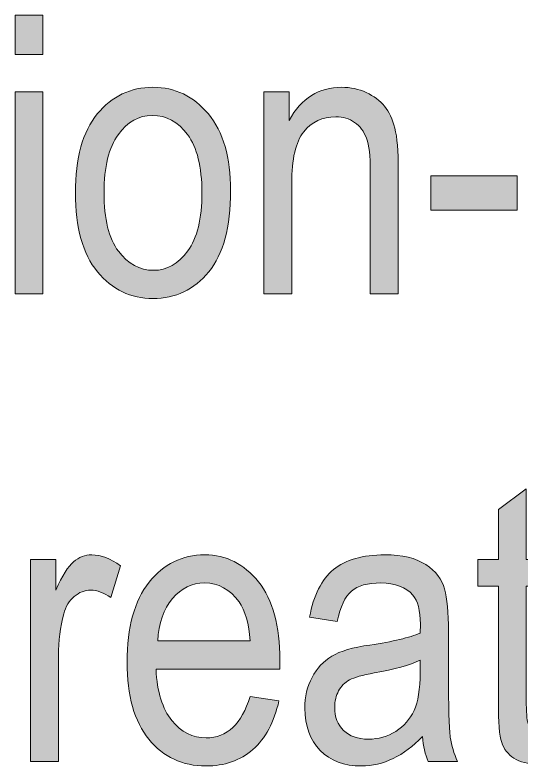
# Model space of a CAD drawing. Header units: inches. Extents: x 19 to 517, y 28 to 779.
# Drawn here: x 126.9 to 150.31, y 75.06 to 109.76 of the extents above; entities that cross this region are included whole.
import ezdxf

# ---------------------------------------------------------------- set-up
doc = ezdxf.new("R2010")
doc.units = ezdxf.units.IN
doc.header["$MEASUREMENT"] = 0
doc.layers.add('Layer 1', color=7, linetype='Continuous')

# ---------------------------------------------------------------- blocks, each defined once
blk = doc.blocks.new('block 450')
at = {"layer": 'Layer 1', "lineweight": 0}
blk.add_lwpolyline([(126.897, 107.941), (126.897, 109.761), (128.189, 109.761), (128.189, 107.941), (126.897, 107.941)], dxfattribs=at)
blk = doc.blocks.new('block 451')
at = {"layer": 'Layer 1', "lineweight": 0}
blk.add_lwpolyline([(126.897, 96.876), (126.897, 106.21), (128.189, 106.21), (128.189, 96.876), (126.897, 96.876)], dxfattribs=at)
blk = doc.blocks.new('block 452')
at = {"layer": 'Layer 1', "true_color": 0x231f20}
h = blk.add_hatch(color=250, dxfattribs=at)
h.dxf.hatch_style = 2
h.paths.add_polyline_path([(126.897, 107.941), (126.897, 109.761), (128.189, 109.761), (128.189, 107.941)])
h.paths.add_polyline_path([(126.897, 96.876), (126.897, 106.21), (128.189, 106.21), (128.189, 96.876)])
at = {"layer": 'Layer 1', "lineweight": 0}
for points in [[(126.897, 107.941), (126.897, 109.761), (128.189, 109.761), (128.189, 107.941), (126.897, 107.941), (126.897, 107.941)], [(126.897, 96.876), (126.897, 106.21), (128.189, 106.21), (128.189, 96.876), (126.897, 96.876), (126.897, 96.876)]]:
    blk.add_lwpolyline(points, dxfattribs=at)
blk = doc.blocks.new('block 453')
at = {"layer": 'Layer 1', "lineweight": 0}
blk.add_open_spline([(129.683, 101.543), (129.683, 103.154), (130.022, 104.37), (130.698, 105.19), (131.375, 106.011), (132.232, 106.421), (133.269, 106.421), (134.289, 106.421), (135.141, 106.011), (135.827, 105.19), (136.512, 104.37), (136.855, 103.187), (136.855, 101.64), (136.855, 99.964), (136.518, 98.716), (135.844, 97.896), (135.171, 97.075), (134.312, 96.665), (133.269, 96.665), (132.244, 96.665), (131.39, 97.076), (130.707, 97.899), (130.025, 98.723), (129.683, 99.938), (129.683, 101.543)], degree=3, knots=[0, 0, 0, 0, 1, 1, 1, 2, 2, 2, 3, 3, 3, 4, 4, 4, 5, 5, 5, 6, 6, 6, 7, 7, 7, 8, 8, 8, 8], dxfattribs=at)
blk = doc.blocks.new('block 454')
at = {"layer": 'Layer 1', "lineweight": 0}
blk.add_open_spline([(131.01, 101.548), (131.01, 100.339), (131.23, 99.439), (131.67, 98.851), (132.109, 98.261), (132.654, 97.966), (133.304, 97.966), (133.914, 97.966), (134.437, 98.264), (134.873, 98.859), (135.31, 99.454), (135.528, 100.351), (135.528, 101.548), (135.528, 102.75), (135.308, 103.646), (134.869, 104.235), (134.429, 104.825), (133.884, 105.12), (133.234, 105.12), (132.619, 105.12), (132.094, 104.824), (131.661, 104.231), (131.227, 103.639), (131.01, 102.744), (131.01, 101.548)], degree=3, knots=[0, 0, 0, 0, 1, 1, 1, 2, 2, 2, 3, 3, 3, 4, 4, 4, 5, 5, 5, 6, 6, 6, 7, 7, 7, 8, 8, 8, 8], dxfattribs=at)
blk = doc.blocks.new('block 455')
at = {"layer": 'Layer 1', "true_color": 0x231f20}
h = blk.add_hatch(color=250, dxfattribs=at)
h.dxf.hatch_style = 2
edge = h.paths.add_edge_path()
edge.add_spline(control_points=[(129.683, 101.543), (129.683, 103.154), (130.022, 104.37), (130.698, 105.19), (131.375, 106.011), (132.232, 106.421), (133.269, 106.421), (134.289, 106.421), (135.141, 106.011), (135.827, 105.19), (136.512, 104.37), (136.855, 103.187), (136.855, 101.64), (136.855, 99.964), (136.518, 98.716), (135.844, 97.896), (135.171, 97.075), (134.312, 96.665), (133.269, 96.665), (132.244, 96.665), (131.39, 97.076), (130.707, 97.899), (130.025, 98.723), (129.683, 99.938), (129.683, 101.543)], knot_values=[0, 0, 0, 0, 1, 1, 1, 2, 2, 2, 3, 3, 3, 4, 4, 4, 5, 5, 5, 6, 6, 6, 7, 7, 7, 8, 8, 8, 8], degree=3, periodic=1)
edge = h.paths.add_edge_path()
edge.add_spline(control_points=[(131.01, 101.548), (131.01, 100.339), (131.23, 99.439), (131.67, 98.851), (132.109, 98.261), (132.654, 97.966), (133.304, 97.966), (133.914, 97.966), (134.437, 98.264), (134.873, 98.859), (135.31, 99.454), (135.528, 100.351), (135.528, 101.548), (135.528, 102.75), (135.308, 103.646), (134.869, 104.235), (134.429, 104.825), (133.884, 105.12), (133.234, 105.12), (132.619, 105.12), (132.094, 104.824), (131.661, 104.231), (131.227, 103.639), (131.01, 102.744), (131.01, 101.548)], knot_values=[0, 0, 0, 0, 1, 1, 1, 2, 2, 2, 3, 3, 3, 4, 4, 4, 5, 5, 5, 6, 6, 6, 7, 7, 7, 8, 8, 8, 8], degree=3, periodic=1)
at = {"layer": 'Layer 1', "lineweight": 0}
for points in [[(129.683, 101.543), (129.683, 103.154), (130.022, 104.37), (130.698, 105.19), (131.375, 106.011), (132.232, 106.421), (133.269, 106.421), (134.289, 106.421), (135.141, 106.011), (135.827, 105.19), (136.512, 104.37), (136.855, 103.187), (136.855, 101.64), (136.855, 99.964), (136.518, 98.716), (135.844, 97.896), (135.171, 97.075), (134.312, 96.665), (133.269, 96.665), (132.244, 96.665), (131.39, 97.076), (130.707, 97.899), (130.025, 98.723), (129.683, 99.938), (129.683, 101.543)], [(131.01, 101.548), (131.01, 100.339), (131.23, 99.439), (131.67, 98.851), (132.109, 98.261), (132.654, 97.966), (133.304, 97.966), (133.914, 97.966), (134.437, 98.264), (134.873, 98.859), (135.31, 99.454), (135.528, 100.351), (135.528, 101.548), (135.528, 102.75), (135.308, 103.646), (134.869, 104.235), (134.429, 104.825), (133.884, 105.12), (133.234, 105.12), (132.619, 105.12), (132.094, 104.824), (131.661, 104.231), (131.227, 103.639), (131.01, 102.744), (131.01, 101.548)]]:
    blk.add_open_spline(points, degree=3, knots=[0, 0, 0, 0, 1, 1, 1, 2, 2, 2, 3, 3, 3, 4, 4, 4, 5, 5, 5, 6, 6, 6, 7, 7, 7, 8, 8, 8, 8], dxfattribs=at)
blk = doc.blocks.new('block 456')
at = {"layer": 'Layer 1', "lineweight": 0}
blk.add_open_spline([(138.384, 96.876), (138.384, 96.876), (138.384, 106.21), (138.384, 106.21), (138.384, 106.21), (139.553, 106.21), (139.553, 106.21), (139.553, 106.21), (139.553, 104.892), (139.553, 104.892), (139.834, 105.404), (140.178, 105.787), (140.584, 106.041), (140.991, 106.294), (141.457, 106.421), (141.984, 106.421), (142.393, 106.421), (142.772, 106.34), (143.12, 106.179), (143.468, 106.018), (143.749, 105.807), (143.962, 105.546), (144.175, 105.285), (144.335, 104.947), (144.441, 104.531), (144.546, 104.115), (144.598, 103.477), (144.598, 102.615), (144.598, 102.615), (144.598, 96.876), (144.598, 96.876), (144.598, 96.876), (143.306, 96.876), (143.306, 96.876), (143.306, 96.876), (143.306, 102.56), (143.306, 102.56), (143.306, 103.246), (143.248, 103.748), (143.131, 104.064), (143.013, 104.381), (142.83, 104.626), (142.581, 104.799), (142.332, 104.972), (142.044, 105.059), (141.715, 105.059), (141.094, 105.059), (140.599, 104.827), (140.23, 104.363), (139.861, 103.9), (139.676, 103.105), (139.676, 101.979), (139.676, 101.979), (139.676, 96.876), (139.676, 96.876), (139.676, 96.876), (138.384, 96.876), (138.384, 96.876)], degree=3, knots=[0, 0, 0, 0, 1, 1, 1, 2, 2, 2, 3, 3, 3, 4, 4, 4, 5, 5, 5, 6, 6, 6, 7, 7, 7, 8, 8, 8, 9, 9, 9, 10, 10, 10, 11, 11, 11, 12, 12, 12, 13, 13, 13, 14, 14, 14, 15, 15, 15, 16, 16, 16, 17, 17, 17, 18, 18, 18, 19, 19, 19, 19], dxfattribs=at)
blk = doc.blocks.new('block 457')
at = {"layer": 'Layer 1', "true_color": 0x231f20}
h = blk.add_hatch(color=250, dxfattribs=at)
h.dxf.hatch_style = 2
edge = h.paths.add_edge_path()
edge.add_spline(control_points=[(138.384, 96.876), (138.384, 96.876), (138.384, 106.21), (138.384, 106.21), (138.384, 106.21), (139.553, 106.21), (139.553, 106.21), (139.553, 106.21), (139.553, 104.892), (139.553, 104.892), (139.834, 105.404), (140.178, 105.787), (140.584, 106.041), (140.991, 106.294), (141.457, 106.421), (141.984, 106.421), (142.393, 106.421), (142.772, 106.34), (143.12, 106.179), (143.468, 106.018), (143.749, 105.807), (143.962, 105.546), (144.175, 105.285), (144.335, 104.947), (144.441, 104.531), (144.546, 104.115), (144.598, 103.477), (144.598, 102.615), (144.598, 102.615), (144.598, 96.876), (144.598, 96.876), (144.598, 96.876), (143.306, 96.876), (143.306, 96.876), (143.306, 96.876), (143.306, 102.56), (143.306, 102.56), (143.306, 103.246), (143.248, 103.748), (143.131, 104.064), (143.013, 104.381), (142.83, 104.626), (142.581, 104.799), (142.332, 104.972), (142.044, 105.059), (141.715, 105.059), (141.094, 105.059), (140.599, 104.827), (140.23, 104.363), (139.861, 103.9), (139.676, 103.105), (139.676, 101.979), (139.676, 101.979), (139.676, 96.876), (139.676, 96.876), (139.676, 96.876), (138.384, 96.876), (138.384, 96.876)], knot_values=[0, 0, 0, 0, 1, 1, 1, 2, 2, 2, 3, 3, 3, 4, 4, 4, 5, 5, 5, 6, 6, 6, 7, 7, 7, 8, 8, 8, 9, 9, 9, 10, 10, 10, 11, 11, 11, 12, 12, 12, 13, 13, 13, 14, 14, 14, 15, 15, 15, 16, 16, 16, 17, 17, 17, 18, 18, 18, 19, 19, 19, 19], degree=3, periodic=1)
at = {"layer": 'Layer 1', "lineweight": 0}
blk.add_open_spline([(138.384, 96.876), (138.384, 96.876), (138.384, 106.21), (138.384, 106.21), (138.384, 106.21), (139.553, 106.21), (139.553, 106.21), (139.553, 106.21), (139.553, 104.892), (139.553, 104.892), (139.834, 105.404), (140.178, 105.787), (140.584, 106.041), (140.991, 106.294), (141.457, 106.421), (141.984, 106.421), (142.393, 106.421), (142.772, 106.34), (143.12, 106.179), (143.468, 106.018), (143.749, 105.807), (143.962, 105.546), (144.175, 105.285), (144.335, 104.947), (144.441, 104.531), (144.546, 104.115), (144.598, 103.477), (144.598, 102.615), (144.598, 102.615), (144.598, 96.876), (144.598, 96.876), (144.598, 96.876), (143.306, 96.876), (143.306, 96.876), (143.306, 96.876), (143.306, 102.56), (143.306, 102.56), (143.306, 103.246), (143.248, 103.748), (143.131, 104.064), (143.013, 104.381), (142.83, 104.626), (142.581, 104.799), (142.332, 104.972), (142.044, 105.059), (141.715, 105.059), (141.094, 105.059), (140.599, 104.827), (140.23, 104.363), (139.861, 103.9), (139.676, 103.105), (139.676, 101.979), (139.676, 101.979), (139.676, 96.876), (139.676, 96.876), (139.676, 96.876), (138.384, 96.876), (138.384, 96.876)], degree=3, knots=[0, 0, 0, 0, 1, 1, 1, 2, 2, 2, 3, 3, 3, 4, 4, 4, 5, 5, 5, 6, 6, 6, 7, 7, 7, 8, 8, 8, 9, 9, 9, 10, 10, 10, 11, 11, 11, 12, 12, 12, 13, 13, 13, 14, 14, 14, 15, 15, 15, 16, 16, 16, 17, 17, 17, 18, 18, 18, 19, 19, 19, 19], dxfattribs=at)
blk = doc.blocks.new('block 458')
at = {"layer": 'Layer 1', "lineweight": 0}
blk.add_lwpolyline([(146.101, 100.743), (146.101, 102.334), (150.083, 102.334), (150.083, 100.743), (146.101, 100.743)], dxfattribs=at)
blk = doc.blocks.new('block 459')
at = {"layer": 'Layer 1', "true_color": 0x231f20}
h = blk.add_hatch(color=250, dxfattribs=at)
h.dxf.hatch_style = 2
h.paths.add_polyline_path([(146.101, 100.743), (146.101, 102.334), (150.083, 102.334), (150.083, 100.743)])
at = {"layer": 'Layer 1', "lineweight": 0}
blk.add_lwpolyline([(146.101, 100.743), (146.101, 102.334), (150.083, 102.334), (150.083, 100.743), (146.101, 100.743), (146.101, 100.743)], dxfattribs=at)
blk = doc.blocks.new('block 532')
at = {"layer": 'Layer 1', "lineweight": 0}
blk.add_open_spline([(127.609, 75.275), (127.609, 75.275), (127.609, 84.609), (127.609, 84.609), (127.609, 84.609), (128.778, 84.609), (128.778, 84.609), (128.778, 84.609), (128.778, 83.194), (128.778, 83.194), (129.077, 83.851), (129.351, 84.285), (129.6, 84.5), (129.849, 84.713), (130.129, 84.82), (130.439, 84.82), (130.873, 84.82), (131.315, 84.65), (131.766, 84.311), (131.766, 84.311), (131.327, 82.843), (131.327, 82.843), (131.005, 83.071), (130.691, 83.186), (130.386, 83.186), (130.111, 83.186), (129.859, 83.089), (129.631, 82.896), (129.402, 82.702), (129.241, 82.433), (129.147, 82.087), (128.983, 81.483), (128.901, 80.842), (128.901, 80.162), (128.901, 80.162), (128.901, 75.275), (128.901, 75.275), (128.901, 75.275), (127.609, 75.275), (127.609, 75.275)], degree=3, knots=[0, 0, 0, 0, 1, 1, 1, 2, 2, 2, 3, 3, 3, 4, 4, 4, 5, 5, 5, 6, 6, 6, 7, 7, 7, 8, 8, 8, 9, 9, 9, 10, 10, 10, 11, 11, 11, 12, 12, 12, 13, 13, 13, 13], dxfattribs=at)
blk = doc.blocks.new('block 533')
at = {"layer": 'Layer 1', "true_color": 0x231f20}
h = blk.add_hatch(color=250, dxfattribs=at)
h.dxf.hatch_style = 2
edge = h.paths.add_edge_path()
edge.add_spline(control_points=[(127.609, 75.275), (127.609, 75.275), (127.609, 84.609), (127.609, 84.609), (127.609, 84.609), (128.778, 84.609), (128.778, 84.609), (128.778, 84.609), (128.778, 83.194), (128.778, 83.194), (129.077, 83.851), (129.351, 84.285), (129.6, 84.5), (129.849, 84.713), (130.129, 84.82), (130.439, 84.82), (130.873, 84.82), (131.315, 84.65), (131.766, 84.311), (131.766, 84.311), (131.327, 82.843), (131.327, 82.843), (131.005, 83.071), (130.691, 83.186), (130.386, 83.186), (130.111, 83.186), (129.859, 83.089), (129.631, 82.896), (129.402, 82.702), (129.241, 82.433), (129.147, 82.087), (128.983, 81.483), (128.901, 80.842), (128.901, 80.162), (128.901, 80.162), (128.901, 75.275), (128.901, 75.275), (128.901, 75.275), (127.609, 75.275), (127.609, 75.275)], knot_values=[0, 0, 0, 0, 1, 1, 1, 2, 2, 2, 3, 3, 3, 4, 4, 4, 5, 5, 5, 6, 6, 6, 7, 7, 7, 8, 8, 8, 9, 9, 9, 10, 10, 10, 11, 11, 11, 12, 12, 12, 13, 13, 13, 13], degree=3, periodic=1)
at = {"layer": 'Layer 1', "lineweight": 0}
blk.add_open_spline([(127.609, 75.275), (127.609, 75.275), (127.609, 84.609), (127.609, 84.609), (127.609, 84.609), (128.778, 84.609), (128.778, 84.609), (128.778, 84.609), (128.778, 83.194), (128.778, 83.194), (129.077, 83.851), (129.351, 84.285), (129.6, 84.5), (129.849, 84.713), (130.129, 84.82), (130.439, 84.82), (130.873, 84.82), (131.315, 84.65), (131.766, 84.311), (131.766, 84.311), (131.327, 82.843), (131.327, 82.843), (131.005, 83.071), (130.691, 83.186), (130.386, 83.186), (130.111, 83.186), (129.859, 83.089), (129.631, 82.896), (129.402, 82.702), (129.241, 82.433), (129.147, 82.087), (128.983, 81.483), (128.901, 80.842), (128.901, 80.162), (128.901, 80.162), (128.901, 75.275), (128.901, 75.275), (128.901, 75.275), (127.609, 75.275), (127.609, 75.275)], degree=3, knots=[0, 0, 0, 0, 1, 1, 1, 2, 2, 2, 3, 3, 3, 4, 4, 4, 5, 5, 5, 6, 6, 6, 7, 7, 7, 8, 8, 8, 9, 9, 9, 10, 10, 10, 11, 11, 11, 12, 12, 12, 13, 13, 13, 13], dxfattribs=at)
blk = doc.blocks.new('block 534')
at = {"layer": 'Layer 1', "lineweight": 0}
blk.add_open_spline([(137.752, 78.281), (137.752, 78.281), (139.088, 78.079), (139.088, 78.079), (138.865, 77.083), (138.462, 76.331), (137.879, 75.824), (137.296, 75.317), (136.574, 75.064), (135.713, 75.064), (134.629, 75.064), (133.751, 75.476), (133.08, 76.299), (132.409, 77.122), (132.074, 78.311), (132.074, 79.863), (132.074, 81.475), (132.412, 82.703), (133.089, 83.551), (133.766, 84.396), (134.623, 84.82), (135.66, 84.82), (136.65, 84.82), (137.476, 84.404), (138.138, 83.572), (138.8, 82.74), (139.131, 81.536), (139.131, 79.96), (139.131, 79.96), (139.123, 79.538), (139.123, 79.538), (139.123, 79.538), (133.41, 79.538), (133.41, 79.538), (133.463, 78.489), (133.706, 77.698), (134.139, 77.165), (134.573, 76.632), (135.1, 76.365), (135.721, 76.365), (136.694, 76.365), (137.371, 77.004), (137.752, 78.281)], degree=3, knots=[0, 0, 0, 0, 1, 1, 1, 2, 2, 2, 3, 3, 3, 4, 4, 4, 5, 5, 5, 6, 6, 6, 7, 7, 7, 8, 8, 8, 9, 9, 9, 10, 10, 10, 11, 11, 11, 12, 12, 12, 13, 13, 13, 14, 14, 14, 14], dxfattribs=at)
blk = doc.blocks.new('block 535')
at = {"layer": 'Layer 1', "lineweight": 0}
blk.add_open_spline([(133.489, 80.839), (133.489, 80.839), (137.76, 80.839), (137.76, 80.839), (137.702, 81.647), (137.529, 82.251), (137.242, 82.649), (136.826, 83.229), (136.296, 83.52), (135.651, 83.52), (135.071, 83.52), (134.576, 83.277), (134.166, 82.795), (133.756, 82.311), (133.53, 81.659), (133.489, 80.839)], degree=3, knots=[0, 0, 0, 0, 1, 1, 1, 2, 2, 2, 3, 3, 3, 4, 4, 4, 5, 5, 5, 5], dxfattribs=at)
blk = doc.blocks.new('block 536')
at = {"layer": 'Layer 1', "true_color": 0x231f20}
h = blk.add_hatch(color=250, dxfattribs=at)
h.dxf.hatch_style = 2
edge = h.paths.add_edge_path()
edge.add_spline(control_points=[(137.752, 78.281), (137.752, 78.281), (139.088, 78.079), (139.088, 78.079), (138.865, 77.083), (138.462, 76.331), (137.879, 75.824), (137.296, 75.317), (136.574, 75.064), (135.713, 75.064), (134.629, 75.064), (133.751, 75.476), (133.08, 76.299), (132.409, 77.122), (132.074, 78.311), (132.074, 79.863), (132.074, 81.475), (132.412, 82.703), (133.089, 83.551), (133.766, 84.396), (134.623, 84.82), (135.66, 84.82), (136.65, 84.82), (137.476, 84.404), (138.138, 83.572), (138.8, 82.74), (139.131, 81.536), (139.131, 79.96), (139.131, 79.96), (139.123, 79.538), (139.123, 79.538), (139.123, 79.538), (133.41, 79.538), (133.41, 79.538), (133.463, 78.489), (133.706, 77.698), (134.139, 77.165), (134.573, 76.632), (135.1, 76.365), (135.721, 76.365), (136.694, 76.365), (137.371, 77.004), (137.752, 78.281)], knot_values=[0, 0, 0, 0, 1, 1, 1, 2, 2, 2, 3, 3, 3, 4, 4, 4, 5, 5, 5, 6, 6, 6, 7, 7, 7, 8, 8, 8, 9, 9, 9, 10, 10, 10, 11, 11, 11, 12, 12, 12, 13, 13, 13, 14, 14, 14, 14], degree=3, periodic=1)
edge = h.paths.add_edge_path()
edge.add_spline(control_points=[(133.489, 80.839), (133.489, 80.839), (137.76, 80.839), (137.76, 80.839), (137.702, 81.647), (137.529, 82.251), (137.242, 82.649), (136.826, 83.229), (136.296, 83.52), (135.651, 83.52), (135.071, 83.52), (134.576, 83.277), (134.166, 82.795), (133.756, 82.311), (133.53, 81.659), (133.489, 80.839)], knot_values=[0, 0, 0, 0, 1, 1, 1, 2, 2, 2, 3, 3, 3, 4, 4, 4, 5, 5, 5, 5], degree=3, periodic=1)
at = {"layer": 'Layer 1', "lineweight": 0}
for points, knots in [([(137.752, 78.281), (137.752, 78.281), (139.088, 78.079), (139.088, 78.079), (138.865, 77.083), (138.462, 76.331), (137.879, 75.824), (137.296, 75.317), (136.574, 75.064), (135.713, 75.064), (134.629, 75.064), (133.751, 75.476), (133.08, 76.299), (132.409, 77.122), (132.074, 78.311), (132.074, 79.863), (132.074, 81.475), (132.412, 82.703), (133.089, 83.551), (133.766, 84.396), (134.623, 84.82), (135.66, 84.82), (136.65, 84.82), (137.476, 84.404), (138.138, 83.572), (138.8, 82.74), (139.131, 81.536), (139.131, 79.96), (139.131, 79.96), (139.123, 79.538), (139.123, 79.538), (139.123, 79.538), (133.41, 79.538), (133.41, 79.538), (133.463, 78.489), (133.706, 77.698), (134.139, 77.165), (134.573, 76.632), (135.1, 76.365), (135.721, 76.365), (136.694, 76.365), (137.371, 77.004), (137.752, 78.281)], [0, 0, 0, 0, 1, 1, 1, 2, 2, 2, 3, 3, 3, 4, 4, 4, 5, 5, 5, 6, 6, 6, 7, 7, 7, 8, 8, 8, 9, 9, 9, 10, 10, 10, 11, 11, 11, 12, 12, 12, 13, 13, 13, 14, 14, 14, 14]), ([(133.489, 80.839), (133.489, 80.839), (137.76, 80.839), (137.76, 80.839), (137.702, 81.647), (137.529, 82.251), (137.242, 82.649), (136.826, 83.229), (136.296, 83.52), (135.651, 83.52), (135.071, 83.52), (134.576, 83.277), (134.166, 82.795), (133.756, 82.311), (133.53, 81.659), (133.489, 80.839)], [0, 0, 0, 0, 1, 1, 1, 2, 2, 2, 3, 3, 3, 4, 4, 4, 5, 5, 5, 5])]:
    blk.add_open_spline(points, degree=3, knots=knots, dxfattribs=at)
blk = doc.blocks.new('block 537')
at = {"layer": 'Layer 1', "lineweight": 0}
blk.add_open_spline([(145.714, 76.427), (145.281, 75.976), (144.83, 75.636), (144.361, 75.407), (143.892, 75.179), (143.406, 75.064), (142.902, 75.064), (142.105, 75.064), (141.469, 75.305), (140.995, 75.785), (140.52, 76.266), (140.283, 76.913), (140.283, 77.728), (140.283, 78.267), (140.394, 78.744), (140.617, 79.16), (140.839, 79.576), (141.144, 79.901), (141.531, 80.136), (141.918, 80.37), (142.504, 80.543), (143.289, 80.654), (144.343, 80.809), (145.117, 80.993), (145.609, 81.208), (145.609, 81.208), (145.618, 81.612), (145.618, 81.612), (145.618, 82.251), (145.504, 82.699), (145.275, 82.957), (144.953, 83.332), (144.458, 83.52), (143.79, 83.52), (143.186, 83.52), (142.735, 83.395), (142.436, 83.145), (142.137, 82.894), (141.918, 82.424), (141.777, 81.735), (141.777, 81.735), (140.503, 81.946), (140.503, 81.946), (140.684, 82.948), (141.052, 83.678), (141.606, 84.135), (142.159, 84.592), (142.952, 84.82), (143.983, 84.82), (144.786, 84.82), (145.416, 84.669), (145.873, 84.367), (146.33, 84.065), (146.618, 83.692), (146.738, 83.247), (146.859, 82.802), (146.919, 82.151), (146.919, 81.296), (146.919, 81.296), (146.919, 79.187), (146.919, 79.187), (146.919, 77.71), (146.946, 76.779), (147.002, 76.396), (147.058, 76.012), (147.168, 75.639), (147.332, 75.275), (147.332, 75.275), (145.978, 75.275), (145.978, 75.275), (145.843, 75.598), (145.756, 75.981), (145.714, 76.427)], degree=3, knots=[0, 0, 0, 0, 1, 1, 1, 2, 2, 2, 3, 3, 3, 4, 4, 4, 5, 5, 5, 6, 6, 6, 7, 7, 7, 8, 8, 8, 9, 9, 9, 10, 10, 10, 11, 11, 11, 12, 12, 12, 13, 13, 13, 14, 14, 14, 15, 15, 15, 16, 16, 16, 17, 17, 17, 18, 18, 18, 19, 19, 19, 20, 20, 20, 21, 21, 21, 22, 22, 22, 23, 23, 23, 24, 24, 24, 24], dxfattribs=at)
blk = doc.blocks.new('block 538')
at = {"layer": 'Layer 1', "lineweight": 0}
blk.add_open_spline([(145.609, 79.96), (145.134, 79.726), (144.428, 79.526), (143.491, 79.362), (142.946, 79.269), (142.565, 79.161), (142.348, 79.041), (142.131, 78.921), (141.963, 78.752), (141.843, 78.531), (141.723, 78.313), (141.663, 78.059), (141.663, 77.771), (141.663, 77.326), (141.8, 76.97), (142.076, 76.703), (142.351, 76.437), (142.732, 76.304), (143.218, 76.304), (143.681, 76.304), (144.102, 76.424), (144.48, 76.664), (144.858, 76.904), (145.14, 77.225), (145.328, 77.627), (145.515, 78.027), (145.609, 78.612), (145.609, 79.38), (145.609, 79.38), (145.609, 79.96), (145.609, 79.96)], degree=3, knots=[0, 0, 0, 0, 1, 1, 1, 2, 2, 2, 3, 3, 3, 4, 4, 4, 5, 5, 5, 6, 6, 6, 7, 7, 7, 8, 8, 8, 9, 9, 9, 10, 10, 10, 10], dxfattribs=at)
blk = doc.blocks.new('block 539')
at = {"layer": 'Layer 1', "true_color": 0x231f20}
h = blk.add_hatch(color=250, dxfattribs=at)
h.dxf.hatch_style = 2
edge = h.paths.add_edge_path()
edge.add_spline(control_points=[(145.714, 76.427), (145.281, 75.976), (144.83, 75.636), (144.361, 75.407), (143.892, 75.179), (143.406, 75.064), (142.902, 75.064), (142.105, 75.064), (141.469, 75.305), (140.995, 75.785), (140.52, 76.266), (140.283, 76.913), (140.283, 77.728), (140.283, 78.267), (140.394, 78.744), (140.617, 79.16), (140.839, 79.576), (141.144, 79.901), (141.531, 80.136), (141.918, 80.37), (142.504, 80.543), (143.289, 80.654), (144.343, 80.809), (145.117, 80.993), (145.609, 81.208), (145.609, 81.208), (145.618, 81.612), (145.618, 81.612), (145.618, 82.251), (145.504, 82.699), (145.275, 82.957), (144.953, 83.332), (144.458, 83.52), (143.79, 83.52), (143.186, 83.52), (142.735, 83.395), (142.436, 83.145), (142.137, 82.894), (141.918, 82.424), (141.777, 81.735), (141.777, 81.735), (140.503, 81.946), (140.503, 81.946), (140.684, 82.948), (141.052, 83.678), (141.606, 84.135), (142.159, 84.592), (142.952, 84.82), (143.983, 84.82), (144.786, 84.82), (145.416, 84.669), (145.873, 84.367), (146.33, 84.065), (146.618, 83.692), (146.738, 83.247), (146.859, 82.802), (146.919, 82.151), (146.919, 81.296), (146.919, 81.296), (146.919, 79.187), (146.919, 79.187), (146.919, 77.71), (146.946, 76.779), (147.002, 76.396), (147.058, 76.012), (147.168, 75.639), (147.332, 75.275), (147.332, 75.275), (145.978, 75.275), (145.978, 75.275), (145.843, 75.598), (145.756, 75.981), (145.714, 76.427)], knot_values=[0, 0, 0, 0, 1, 1, 1, 2, 2, 2, 3, 3, 3, 4, 4, 4, 5, 5, 5, 6, 6, 6, 7, 7, 7, 8, 8, 8, 9, 9, 9, 10, 10, 10, 11, 11, 11, 12, 12, 12, 13, 13, 13, 14, 14, 14, 15, 15, 15, 16, 16, 16, 17, 17, 17, 18, 18, 18, 19, 19, 19, 20, 20, 20, 21, 21, 21, 22, 22, 22, 23, 23, 23, 24, 24, 24, 24], degree=3, periodic=1)
edge = h.paths.add_edge_path()
edge.add_spline(control_points=[(145.609, 79.96), (145.134, 79.726), (144.428, 79.526), (143.491, 79.362), (142.946, 79.269), (142.565, 79.161), (142.348, 79.041), (142.131, 78.921), (141.963, 78.752), (141.843, 78.531), (141.723, 78.313), (141.663, 78.059), (141.663, 77.771), (141.663, 77.326), (141.8, 76.97), (142.076, 76.703), (142.351, 76.437), (142.732, 76.304), (143.218, 76.304), (143.681, 76.304), (144.102, 76.424), (144.48, 76.664), (144.858, 76.904), (145.14, 77.225), (145.328, 77.627), (145.515, 78.027), (145.609, 78.612), (145.609, 79.38), (145.609, 79.38), (145.609, 79.96), (145.609, 79.96)], knot_values=[0, 0, 0, 0, 1, 1, 1, 2, 2, 2, 3, 3, 3, 4, 4, 4, 5, 5, 5, 6, 6, 6, 7, 7, 7, 8, 8, 8, 9, 9, 9, 10, 10, 10, 10], degree=3, periodic=1)
at = {"layer": 'Layer 1', "lineweight": 0}
for points, knots in [([(145.714, 76.427), (145.281, 75.976), (144.83, 75.636), (144.361, 75.407), (143.892, 75.179), (143.406, 75.064), (142.902, 75.064), (142.105, 75.064), (141.469, 75.305), (140.995, 75.785), (140.52, 76.266), (140.283, 76.913), (140.283, 77.728), (140.283, 78.267), (140.394, 78.744), (140.617, 79.16), (140.839, 79.576), (141.144, 79.901), (141.531, 80.136), (141.918, 80.37), (142.504, 80.543), (143.289, 80.654), (144.343, 80.809), (145.117, 80.993), (145.609, 81.208), (145.609, 81.208), (145.618, 81.612), (145.618, 81.612), (145.618, 82.251), (145.504, 82.699), (145.275, 82.957), (144.953, 83.332), (144.458, 83.52), (143.79, 83.52), (143.186, 83.52), (142.735, 83.395), (142.436, 83.145), (142.137, 82.894), (141.918, 82.424), (141.777, 81.735), (141.777, 81.735), (140.503, 81.946), (140.503, 81.946), (140.684, 82.948), (141.052, 83.678), (141.606, 84.135), (142.159, 84.592), (142.952, 84.82), (143.983, 84.82), (144.786, 84.82), (145.416, 84.669), (145.873, 84.367), (146.33, 84.065), (146.618, 83.692), (146.738, 83.247), (146.859, 82.802), (146.919, 82.151), (146.919, 81.296), (146.919, 81.296), (146.919, 79.187), (146.919, 79.187), (146.919, 77.71), (146.946, 76.779), (147.002, 76.396), (147.058, 76.012), (147.168, 75.639), (147.332, 75.275), (147.332, 75.275), (145.978, 75.275), (145.978, 75.275), (145.843, 75.598), (145.756, 75.981), (145.714, 76.427)], [0, 0, 0, 0, 1, 1, 1, 2, 2, 2, 3, 3, 3, 4, 4, 4, 5, 5, 5, 6, 6, 6, 7, 7, 7, 8, 8, 8, 9, 9, 9, 10, 10, 10, 11, 11, 11, 12, 12, 12, 13, 13, 13, 14, 14, 14, 15, 15, 15, 16, 16, 16, 17, 17, 17, 18, 18, 18, 19, 19, 19, 20, 20, 20, 21, 21, 21, 22, 22, 22, 23, 23, 23, 24, 24, 24, 24]), ([(145.609, 79.96), (145.134, 79.726), (144.428, 79.526), (143.491, 79.362), (142.946, 79.269), (142.565, 79.161), (142.348, 79.041), (142.131, 78.921), (141.963, 78.752), (141.843, 78.531), (141.723, 78.313), (141.663, 78.059), (141.663, 77.771), (141.663, 77.326), (141.8, 76.97), (142.076, 76.703), (142.351, 76.437), (142.732, 76.304), (143.218, 76.304), (143.681, 76.304), (144.102, 76.424), (144.48, 76.664), (144.858, 76.904), (145.14, 77.225), (145.328, 77.627), (145.515, 78.027), (145.609, 78.612), (145.609, 79.38), (145.609, 79.38), (145.609, 79.96), (145.609, 79.96)], [0, 0, 0, 0, 1, 1, 1, 2, 2, 2, 3, 3, 3, 4, 4, 4, 5, 5, 5, 6, 6, 6, 7, 7, 7, 8, 8, 8, 9, 9, 9, 10, 10, 10, 10])]:
    blk.add_open_spline(points, degree=3, knots=knots, dxfattribs=at)
blk = doc.blocks.new('block 540')
at = {"layer": 'Layer 1', "lineweight": 0}
blk.add_open_spline([(151.823, 76.69), (151.823, 76.69), (151.999, 75.293), (151.999, 75.293), (151.641, 75.199), (151.319, 75.152), (151.032, 75.152), (150.581, 75.152), (150.217, 75.242), (149.942, 75.42), (149.667, 75.599), (149.478, 75.844), (149.375, 76.154), (149.273, 76.465), (149.221, 77.083), (149.221, 78.009), (149.221, 78.009), (149.221, 83.379), (149.221, 83.379), (149.221, 83.379), (148.272, 83.379), (148.272, 83.379), (148.272, 83.379), (148.272, 84.609), (148.272, 84.609), (148.272, 84.609), (149.221, 84.609), (149.221, 84.609), (149.221, 84.609), (149.221, 86.921), (149.221, 86.921), (149.221, 86.921), (150.513, 87.87), (150.513, 87.87), (150.513, 87.87), (150.513, 84.609), (150.513, 84.609), (150.513, 84.609), (151.823, 84.609), (151.823, 84.609), (151.823, 84.609), (151.823, 83.379), (151.823, 83.379), (151.823, 83.379), (150.513, 83.379), (150.513, 83.379), (150.513, 83.379), (150.513, 77.921), (150.513, 77.921), (150.513, 77.417), (150.551, 77.092), (150.628, 76.945), (150.739, 76.734), (150.947, 76.629), (151.252, 76.629), (151.398, 76.629), (151.589, 76.649), (151.823, 76.69)], degree=3, knots=[0, 0, 0, 0, 1, 1, 1, 2, 2, 2, 3, 3, 3, 4, 4, 4, 5, 5, 5, 6, 6, 6, 7, 7, 7, 8, 8, 8, 9, 9, 9, 10, 10, 10, 11, 11, 11, 12, 12, 12, 13, 13, 13, 14, 14, 14, 15, 15, 15, 16, 16, 16, 17, 17, 17, 18, 18, 18, 19, 19, 19, 19], dxfattribs=at)
blk = doc.blocks.new('block 541')
at = {"layer": 'Layer 1', "true_color": 0x231f20}
h = blk.add_hatch(color=250, dxfattribs=at)
h.dxf.hatch_style = 2
edge = h.paths.add_edge_path()
edge.add_spline(control_points=[(151.823, 76.69), (151.823, 76.69), (151.999, 75.293), (151.999, 75.293), (151.641, 75.199), (151.319, 75.152), (151.032, 75.152), (150.581, 75.152), (150.217, 75.242), (149.942, 75.42), (149.667, 75.599), (149.478, 75.844), (149.375, 76.154), (149.273, 76.465), (149.221, 77.083), (149.221, 78.009), (149.221, 78.009), (149.221, 83.379), (149.221, 83.379), (149.221, 83.379), (148.272, 83.379), (148.272, 83.379), (148.272, 83.379), (148.272, 84.609), (148.272, 84.609), (148.272, 84.609), (149.221, 84.609), (149.221, 84.609), (149.221, 84.609), (149.221, 86.921), (149.221, 86.921), (149.221, 86.921), (150.513, 87.87), (150.513, 87.87), (150.513, 87.87), (150.513, 84.609), (150.513, 84.609), (150.513, 84.609), (151.823, 84.609), (151.823, 84.609), (151.823, 84.609), (151.823, 83.379), (151.823, 83.379), (151.823, 83.379), (150.513, 83.379), (150.513, 83.379), (150.513, 83.379), (150.513, 77.921), (150.513, 77.921), (150.513, 77.417), (150.551, 77.092), (150.628, 76.945), (150.739, 76.734), (150.947, 76.629), (151.252, 76.629), (151.398, 76.629), (151.589, 76.649), (151.823, 76.69)], knot_values=[0, 0, 0, 0, 1, 1, 1, 2, 2, 2, 3, 3, 3, 4, 4, 4, 5, 5, 5, 6, 6, 6, 7, 7, 7, 8, 8, 8, 9, 9, 9, 10, 10, 10, 11, 11, 11, 12, 12, 12, 13, 13, 13, 14, 14, 14, 15, 15, 15, 16, 16, 16, 17, 17, 17, 18, 18, 18, 19, 19, 19, 19], degree=3, periodic=1)
at = {"layer": 'Layer 1', "lineweight": 0}
blk.add_open_spline([(151.823, 76.69), (151.823, 76.69), (151.999, 75.293), (151.999, 75.293), (151.641, 75.199), (151.319, 75.152), (151.032, 75.152), (150.581, 75.152), (150.217, 75.242), (149.942, 75.42), (149.667, 75.599), (149.478, 75.844), (149.375, 76.154), (149.273, 76.465), (149.221, 77.083), (149.221, 78.009), (149.221, 78.009), (149.221, 83.379), (149.221, 83.379), (149.221, 83.379), (148.272, 83.379), (148.272, 83.379), (148.272, 83.379), (148.272, 84.609), (148.272, 84.609), (148.272, 84.609), (149.221, 84.609), (149.221, 84.609), (149.221, 84.609), (149.221, 86.921), (149.221, 86.921), (149.221, 86.921), (150.513, 87.87), (150.513, 87.87), (150.513, 87.87), (150.513, 84.609), (150.513, 84.609), (150.513, 84.609), (151.823, 84.609), (151.823, 84.609), (151.823, 84.609), (151.823, 83.379), (151.823, 83.379), (151.823, 83.379), (150.513, 83.379), (150.513, 83.379), (150.513, 83.379), (150.513, 77.921), (150.513, 77.921), (150.513, 77.417), (150.551, 77.092), (150.628, 76.945), (150.739, 76.734), (150.947, 76.629), (151.252, 76.629), (151.398, 76.629), (151.589, 76.649), (151.823, 76.69)], degree=3, knots=[0, 0, 0, 0, 1, 1, 1, 2, 2, 2, 3, 3, 3, 4, 4, 4, 5, 5, 5, 6, 6, 6, 7, 7, 7, 8, 8, 8, 9, 9, 9, 10, 10, 10, 11, 11, 11, 12, 12, 12, 13, 13, 13, 14, 14, 14, 15, 15, 15, 16, 16, 16, 17, 17, 17, 18, 18, 18, 19, 19, 19, 19], dxfattribs=at)

msp = doc.modelspace()

# ---------------------------------------------------------------- block references
at = {"layer": 'Layer 1'}
for name in ['block 450', 'block 452', 'block 451', 'block 453', 'block 455', 'block 456', 'block 457', 'block 454', 'block 458', 'block 459', 'block 540', 'block 541', 'block 532', 'block 533', 'block 534', 'block 536', 'block 537', 'block 539', 'block 535', 'block 538']:
    msp.add_blockref(name, (0, 0), dxfattribs=at)

doc.saveas('drawing.dxf')
